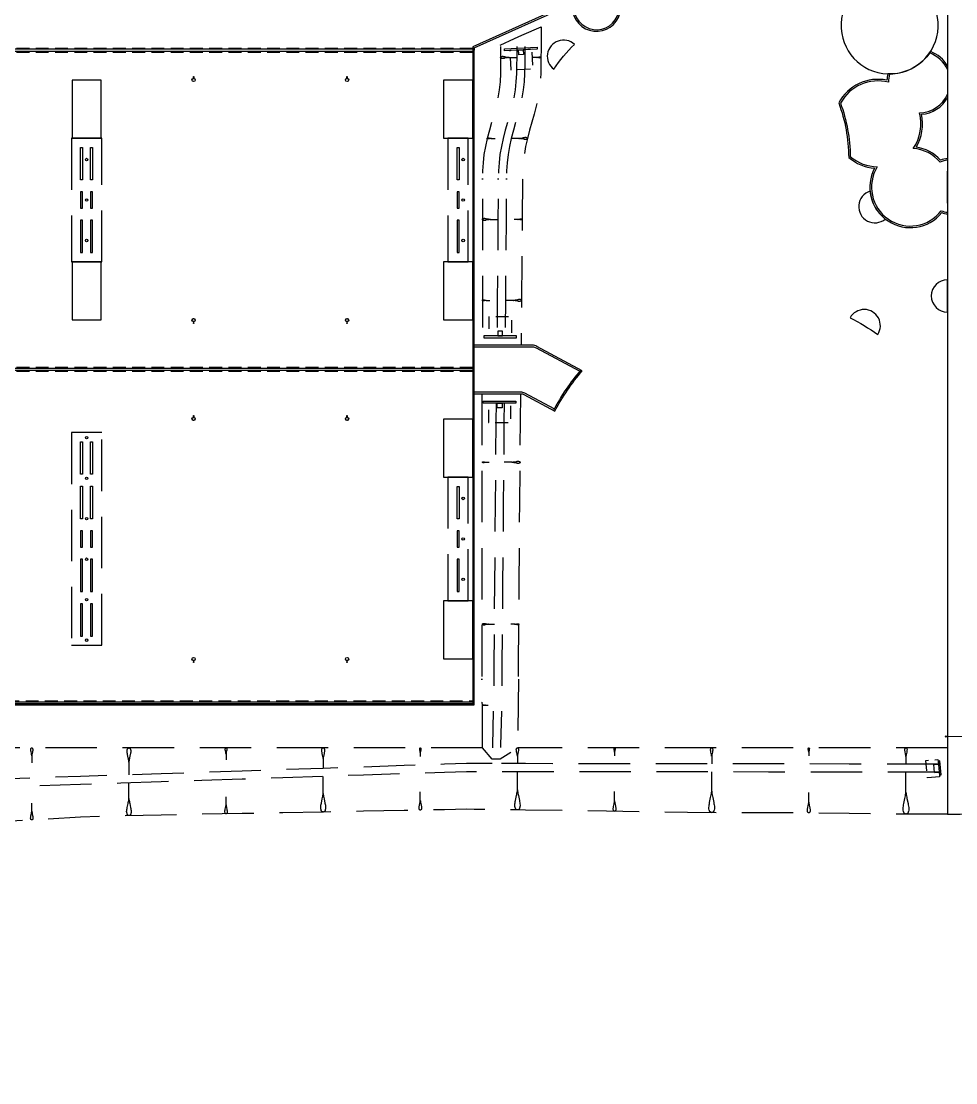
# Model space of a CAD drawing. Header units: metres. Extents: x 246420 to 246883, y 7418965 to 7419490.
# Drawn here: x 246708.2 to 246823.7, y 7419195.5 to 7419326.6 of the extents above; entities that cross this region are included whole.
import ezdxf

# ---------------------------------------------------------------- set-up
doc = ezdxf.new("R2010")
doc.units = ezdxf.units.M
doc.linetypes.add('HIDDEN', pattern=[9.524999999999999, 6.35, -3.175])
doc.linetypes.add('HIDDEN3', pattern=[2.3813, 1.5875, -0.7938])
for name, color, linetype, lineweight in [('BATTER', 251, 'HIDDEN', 25), ('BATTER_BOTTOM', 251, 'HIDDEN', 25), ('BATTER_TICKS', 251, 'HIDDEN', 25), ('LOCK_GATE', 5, 'FENCE_LINE', 20)]:
    doc.layers.add(name, color=color, linetype=linetype, lineweight=lineweight)
for name, color, linetype in [('GOAL_POST', 190, 'Continuous'), ('MISC_CONCRETE', 7, 'Continuous'), ('MISC_CONCRETE_2', 7, 'Continuous'), ('MISC_CONCRETE_3_ES', 7, 'Continuous'), ('MISC_CONCRETE_HIDDEN', 252, 'HIDDEN3'), ('PLAYER_SHELTER', 194, 'Continuous'), ('SHELTER COLUMNS', 194, 'Continuous')]:
    doc.layers.add(name, color=color, linetype=linetype)
doc.styles.get("Standard").update_dxf_attribs({"font": 'romans.shx', "width": 0.65})
doc.linetypes.add('FENCE_LINE', pattern='A,20,-1,["//",Standard,S=1,R=0,X=0,Y=-0.3],-3', length=24)

# ---------------------------------------------------------------- blocks, each defined once
blk = doc.blocks.new('Batter Tadpole2')
at = {"linetype": 'Continuous'}
for p, q in [((0, -0.0003), (0.0004000000000000001, 0.0039)), ((0.0004000000000000001, 0.0039), (0.0014, 0.0082)), ((0.0014, 0.0082), (0.003200000000000001, 0.0124)), ((0.003200000000000001, 0.0124), (0.0057, 0.0166)), ((0.0057, 0.0166), (0.017, 0.0336)), ((0.017, 0.0336), (0.0203, 0.0378)), ((0.0203, 0.0378), (0.0244, 0.0418)), ((0.0244, 0.0418), (0.0295, 0.0456)), ((0.0295, 0.0456), (0.0355, 0.0493)), ((0.0355, 0.0493), (0.0408, 0.052)), ((0.0408, 0.052), (0.04700000000000001, 0.0545)), ((0.04700000000000001, 0.0545), (0.0542, 0.05680000000000001)), ((0.0542, 0.05680000000000001), (0.0622, 0.059)), ((0.0622, 0.059), (0.0962, 0.0675)), ((0.0962, 0.0675), (0.1047, 0.0692)), ((0.1047, 0.0692), (0.1134, 0.0702)), ((0.1134, 0.0702), (0.1221, 0.0704)), ((0.1221, 0.0704), (0.131, 0.0698)), ((0.131, 0.0698), (0.1616, 0.0662)), ((0.1616, 0.0662), (0.1924, 0.0617)), ((0.1924, 0.0617), (0.2232, 0.05650000000000001)), ((0.2232, 0.05650000000000001), (0.2542, 0.05060000000000001)), ((0.2542, 0.05060000000000001), (0.3787, 0.0251)), ((0.3787, 0.0251), (0.4098000000000001, 0.0188)), ((0.4098000000000001, 0.0188), (0.4413, 0.0129)), ((0.4413, 0.0129), (0.4729, 0.007100000000000001)), ((0.4729, 0.007100000000000001), (0.5049, 0.0017)), ((0.5049, 0.0017), (0.511, 0.0008000000000000001)), ((0.511, 0.0008000000000000001), (0.5174, 0.0002)), ((0.5174, 0.0002), (0.5241, -0.0002)), ((0.0003, -0.0045), (0, -0.0003)), ((0.0014, -0.0087), (0.0003, -0.0045)), ((0.003200000000000001, -0.013), (0.0014, -0.0087)), ((0.0056, -0.0172), (0.003200000000000001, -0.013)), ((0.0169, -0.0342), (0.0056, -0.0172)), ((0.0202, -0.0384), (0.0169, -0.0342)), ((0.0243, -0.0423), (0.0202, -0.0384)), ((0.0294, -0.0462), (0.0243, -0.0423)), ((0.0353, -0.0498), (0.0294, -0.0462)), ((0.0407, -0.0525), (0.0353, -0.0498)), ((0.0469, -0.055), (0.0407, -0.0525)), ((0.054, -0.0574), (0.0469, -0.055)), ((0.062, -0.0596), (0.054, -0.0574)), ((0.096, -0.0681), (0.062, -0.0596)), ((0.1045, -0.0698), (0.096, -0.0681)), ((0.1132, -0.0708), (0.1045, -0.0698)), ((0.1219, -0.071), (0.1132, -0.0708)), ((0.1308, -0.0704), (0.1219, -0.071)), ((0.1614, -0.0668), (0.1308, -0.0704)), ((0.1922, -0.0624), (0.1614, -0.0668)), ((0.223, -0.0571), (0.1922, -0.0624)), ((0.2540000000000001, -0.05120000000000001), (0.223, -0.0571)), ((0.3786, -0.0257), (0.2540000000000001, -0.05120000000000001)), ((0.4098000000000001, -0.0195), (0.3786, -0.0257)), ((0.4412, -0.0135), (0.4098000000000001, -0.0195)), ((0.4729, -0.0078), (0.4412, -0.0135)), ((0.5049, -0.0024), (0.4729, -0.0078)), ((0.511, -0.0015), (0.5049, -0.0024)), ((0.5174, -0.0009), (0.511, -0.0015)), ((0.5241, -0.0005000000000000001), (0.5174, -0.0009)), ((0.5241, -0.0002), (0.531, -0.0003)), ((0.531, -0.0003), (0.5241, -0.0005000000000000001)), ((0.531, -0.0003), (1.0113, -0.0004000000000000001))]:
    blk.add_line(p, q, dxfattribs=at)

msp = doc.modelspace()

# ---------------------------------------------------------------- linework, layer by layer
at = {"layer": 'BATTER', "flags": 128}
for points in [[(246767.3418962276, 7419323.676628361), (246769.140802016, 7419324.47940104), (246770.0580165822, 7419324.888713634), (246772.4375355441, 7419325.950588482)], [(246772.4375355441, 7419325.950588482), (246772.4143861492, 7419323.155947543), (246772.4061026539, 7419322.155947543), (246772.3978191587, 7419321.155947543), (246772.3785602525, 7419320.155947543), (246772.3137426964, 7419319.155947543), (246772.2004691758, 7419318.155947543), (246772.0379770941, 7419317.155947543), (246771.8250927935, 7419316.155947543), (246771.5610726411, 7419315.155947543), (246771.2792816401, 7419314.155947543), (246770.9974906391, 7419313.155947543), (246770.7284817245, 7419312.155947543), (246770.5092010013, 7419311.155947543), (246770.3404901246, 7419310.155947543), (246770.2211210727, 7419309.155947543), (246770.1502819541, 7419308.155947543), (246770.1265958019, 7419307.156047543), (246770.1265949736, 7419307.155947543), (246770.0851774973, 7419302.155947543), (246770.0437600209, 7419297.155947543), (246770.0023425446, 7419292.155947543), (246769.9609250683, 7419287.155947543), (246769.9564712701, 7419286.618276183)], [(246767.4173, 7419323.507747543), (246767.4173, 7419323.155947543), (246767.4173, 7419322.155947543), (246767.4173, 7419321.155947543), (246767.4058641318, 7419320.155947543), (246767.346931482, 7419319.155947543), (246767.2374343579, 7419318.155947543), (246767.0765278821, 7419317.155947543), (246766.8629359082, 7419316.155947543), (246766.5958303919, 7419315.155947543), (246766.3101161061, 7419314.155947543), (246766.0244018204, 7419313.155947543), (246765.7520729116, 7419312.155947543), (246765.5317898523, 7419311.155947543), (246765.3643842984, 7419310.155947543), (246765.2485229899, 7419309.155947543), (246765.1833093896, 7419308.155947543), (246765.1672589633, 7419307.156047543), (246765.1672589633, 7419307.155947543), (246765.1672589633, 7419302.155947543), (246765.1672589633, 7419297.155947543), (246765.1672589634, 7419292.155947543), (246765.1672589634, 7419287.155947543), (246765.1672589634, 7419286.618276183)], [(246765.1169554909, 7419280.618343693), (246765.1169595346, 7419277.161643693), (246765.1169653836, 7419272.161643693), (246765.1169712326, 7419267.161643693), (246765.1169770816, 7419262.161643693), (246765.1169829306, 7419257.161643693), (246765.1169887797, 7419252.161643693), (246765.1169946287, 7419247.161643693), (246765.1169967209, 7419245.373143693), (246765.116996721, 7419245.373043694), (246765.117, 7419242.570001345), (246765.1169782298, 7419242.576598656), (246765.1196727701, 7419242.168249895), (246765.152665177, 7419237.168358746), (246765.1544243321, 7419236.90176455)], [(246769.8584389232, 7419280.618349239), (246769.8298095166, 7419277.161649206), (246769.7883980452, 7419272.161649157), (246769.7469865738, 7419267.161649109), (246769.7055751024, 7419262.16164906), (246769.6641636311, 7419257.161649012), (246769.6227521597, 7419252.161648964), (246769.5813406883, 7419247.161648915), (246769.566527805, 7419245.373148899)], [(246769.6147702264, 7419245.367447543), (246769.5445415315, 7419236.8893), (246767.3617476693, 7419235.497317734), (246766.3617476693, 7419235.497312183), (246765.1672892183, 7419236.889353095), (246763.1832211429, 7419236.8893)], [(246822.6269951337, 7419236.8893), (246820.4934800225, 7419236.8893), (246815.4934800225, 7419236.8893), (246810.4934800225, 7419236.8893), (246805.4934800225, 7419236.8893), (246800.4934800225, 7419236.8893), (246795.4934800225, 7419236.8893), (246790.4934800225, 7419236.8893), (246785.4934800225, 7419236.8893), (246780.4934800225, 7419236.8893), (246775.4934800225, 7419236.8893), (246770.4934800225, 7419236.8893), (246769.5445415315, 7419236.8893)], [(246822.627, 7419228.689371259), (246820.4934800225, 7419228.69539374), (246815.4934800225, 7419228.723670347), (246810.4934800225, 7419228.790038132), (246805.4934800225, 7419228.855773176), (246800.4934800225, 7419228.858364211), (246795.4934800225, 7419228.860955248), (246790.4934800225, 7419228.922177712), (246785.4934800225, 7419228.992545947), (246780.4934800225, 7419229.06291418), (246775.4934800225, 7419229.133282415), (246770.4934800225, 7419229.203650648), (246769.3433800225, 7419229.219836748), (246769.3432800225, 7419229.219838156), (246765.4934800225, 7419229.274018882), (246764.1673800225, 7419229.292681945), (246764.1672800225, 7419229.292683352), (246763.1831800225, 7419229.306533228), (246760.4934800225, 7419229.253203749), (246755.4934800225, 7419229.154067269), (246750.4934800225, 7419229.054930788), (246745.4934800225, 7419228.955794306), (246740.4934800225, 7419228.857745224), (246735.4934800225, 7419228.769065708), (246730.4934800225, 7419228.680386192), (246725.4934800225, 7419228.591706676), (246720.4934800225, 7419228.50302716), (246715.4934800225, 7419228.327254768), (246710.4934800225, 7419228.04325792), (246705.4934800225, 7419227.759261074), (246700.4934800225, 7419227.475264228), (246695.4934800225, 7419227.192121865), (246690.4934800225, 7419227.028826799), (246685.4934800225, 7419226.865531732), (246680.4934800225, 7419226.702236666), (246675.4934800225, 7419226.53822795), (246670.4934800225, 7419226.371435896), (246665.4934800225, 7419226.204643841), (246660.4934800225, 7419226.037851786), (246655.4934800225, 7419225.871059731), (246650.4934800225, 7419225.765562502), (246645.4934800225, 7419225.663594856), (246640.4934800225, 7419225.561627212), (246635.4934800225, 7419225.510776601), (246630.4934800225, 7419225.471842241), (246625.4934800225, 7419225.432907879), (246620.4934800225, 7419225.393973518), (246620.0902800225, 7419225.390833852), (246620.0901800225, 7419225.430696961), (246617.3176117565, 7419225.420819482), (246616.0541269233, 7419225.416316025), (246615.7860644495, 7419225.405897371), (246615.1876615799, 7419225.393378874), (246614.5829770417, 7419225.395648566), (246614.2168187667, 7419225.404021308), (246614.0902714223, 7419225.408084796), (246613.9653961373, 7419225.412663492), (246613.8397286833, 7419225.417828212), (246613.5857858335, 7419225.429911225), (246613.3279710809, 7419225.444323745), (246613.0657969649, 7419225.461053859), (246612.7987582539, 7419225.48008773), (246612.6632513771, 7419225.490463699), (246612.5265208037, 7419225.500834564), (246612.250995084, 7419225.516529808), (246611.9729728769, 7419225.525078347), (246611.6944507919, 7419225.521957178), (246611.4140974985, 7419225.511358767), (246611.2732941192, 7419225.503237336), (246611.1321126436, 7419225.493208724), (246610.848738334, 7419225.467355721), (246610.5642265694, 7419225.43365635), (246610.2788389742, 7419225.391975728), (246609.9928464905, 7419225.342188086), (246609.8497105492, 7419225.314217469), (246609.7065290363, 7419225.284177359), (246609.4201751292, 7419225.217837741), (246609.1340814685, 7419225.143074258), (246608.8485524933, 7419225.059803296), (246608.5638998931, 7419224.967953131), (246608.4220014936, 7419224.918791804), (246608.2804420955, 7419224.867464417), (246607.9985037137, 7419224.758290676), (246607.7184149698, 7419224.640398741), (246607.4405110784, 7419224.513769179), (246607.1651316105, 7419224.378396693), (246607.028495678, 7419224.307434152), (246606.892619824, 7419224.234290477), (246606.6233219674, 7419224.081474557), (246606.3575865686, 7419223.919988066), (246606.0957636875, 7419223.749885526), (246605.8382041601, 7419223.571237052), (246605.7111328108, 7419223.478734311), (246605.5852588178, 7419223.384128537), (246605.3372776939, 7419223.188661793), (246605.0946092147, 7419222.984954641), (246604.8575993801, 7419222.773140972), (246604.6265909344, 7419222.55337075), (246604.5134432451, 7419222.440553184), (246604.4019225333, 7419222.325809981), (246604.1839279041, 7419222.090640624), (246604.0611560762, 7419221.951385346), (246602.5364226469, 7419219.702971535), (246602.2769473846, 7419219.275516985), (246602.0174721226, 7419218.848062436), (246601.216032131, 7419217.579250752), (246600.9149269988, 7419217.176310036), (246599.7188171929, 7419215.559653391), (246599.4617301741, 7419215.130792519), (246597.552659045, 7419211.612976257), (246597.3227219775, 7419211.168128082), (246595.9587712532, 7419208.566519395), (246595.9587237697, 7419208.566431306), (246594.9373170985, 7419206.770307748), (246593.7626361456, 7419204.926109158)]]:
    msp.add_lwpolyline(points, dxfattribs=at)
msp.add_lwpolyline([(246765.1672892185, 7419236.8893), (246763.1831800225, 7419236.8893), (246760.4934800225, 7419236.8893), (246755.4934800225, 7419236.8893), (246750.4934800225, 7419236.8893), (246745.4934800225, 7419236.8893), (246740.4934800225, 7419236.8893), (246735.4934800225, 7419236.8893), (246730.4934800225, 7419236.8893), (246725.4934800225, 7419236.8893), (246720.4934800225, 7419236.8893), (246715.4934800225, 7419236.8893), (246710.4934800225, 7419236.8893), (246705.4934800225, 7419236.8893), (246700.4934800225, 7419236.8893), (246695.4934800225, 7419236.8893), (246690.4934800225, 7419236.8893), (246685.4934800225, 7419236.8893), (246680.4934800225, 7419236.8893), (246675.4934800225, 7419236.8893), (246670.4934800225, 7419236.8893), (246665.4934800225, 7419236.8893), (246660.4934800225, 7419236.8893), (246655.4934800225, 7419236.8893), (246650.4934800225, 7419236.8893), (246645.4934800225, 7419236.8893), (246640.4934800225, 7419236.8893), (246635.4934800225, 7419236.8893), (246630.4934800225, 7419236.8893), (246625.4934800225, 7419236.8893), (246620.4934800225, 7419236.8893), (246620.0902800225, 7419236.8893), (246620.0901800225, 7419236.8893), (246617.3176117565, 7419236.8893), (246616.0541269233, 7419236.8893, 0.006371073709136838), (246615.4935407041, 7419236.882156638, 0.01420550087790117), (246614.2455234423, 7419236.814832, 0.01420550087710231), (246613.0033433349, 7419236.67674408, 0.008467679178278072), (246612.2672954249, 7419236.560938315, 0.002896167657004275), (246612.0164970513, 7419236.51561603, 0.002840916733201842), (246611.7710094405, 7419236.468338548, 0.002840916734634707), (246611.5260749121, 7419236.418274546, 0.005681879322584367), (246611.0379915421, 7419236.309813203, 0.005681879325136852), (246610.5524990395, 7419236.190288021, 0.005681879324684311), (246610.0698481646, 7419236.059760736, 0.005681879327558771), (246609.5902882097, 7419235.918298766, 0.00284091673320162), (246609.3517447981, 7419235.843489888, 0.00284091673298357), (246609.1140668708, 7419235.765975178, 0.005681879326078574), (246608.6414301193, 7419235.602868647, 0.00568187932152185), (246608.1726220753, 7419235.429063421, 0.005681879326304401), (246607.7078848813, 7419235.244649268, 0.005681879323415507), (246607.2474585772, 7419235.049721441, 0.002840916735283083), (246607.0189364159, 7419234.948346152, 0.002840916732258811), (246606.7915809763, 7419234.844380622, 0.005681879326520901), (246606.3404875423, 7419234.628732869, 0.005681879323614021), (246605.894411268, 7419234.402889568, 0.005681879323086871), (246605.4535825549, 7419234.166967368, 0.005681879329592543), (246605.0182290939, 7419233.921088122, 0.002840916731943283), (246604.8026759663, 7419233.794454096, 0.002840916732698241), (246604.588575748, 7419233.665378831, 0.005681879325006286), (246604.164844436, 7419233.39997157, 0.005681879325869623), (246603.747254018, 7419233.125003423, 0.005681879325768146), (246603.3360201822, 7419232.840616412, 0.005681879323196342), (246602.9313553336, 7419232.546957428, 0.002840916735824876), (246602.7315517313, 7419232.396698158, 0.002840916732122918), (246602.5334684844, 7419232.244178144, 0.005681879326464944), (246602.1425651458, 7419231.93243495, 0.005681879321766995), (246601.7588472219, 7419231.611888863, 0.005681879325693536), (246601.3825129057, 7419231.282705447, 0.005681879325367564), (246601.0137565763, 7419230.945054727, 0.002840916733905507), (246600.8322798325, 7419230.773108459, 0.00284091672903825), (246600.6527686988, 7419230.599111103, 0.00568187932640499), (246600.2997357259, 7419230.245053255, 0.005681879322878142), (246599.9548400015, 7419229.883064059, 0.005681879329609642), (246599.6182596666, 7419229.513330482, 0.00568187932301981), (246599.2901685671, 7419229.136043496, 0.00284091673133643), (246599.1293596109, 7419228.944628223, 0.002840916739226627), (246598.9707361643, 7419228.751397972, 0.005681879319892434), (246598.6601274471, 7419228.359592582, 0.005681879330303997), (246598.3585028471, 7419227.960829695, 0.005681879322935653), (246598.0660181553, 7419227.555315276, 0.005681879325560527), (246597.7828244421, 7419227.143258775, 0.002840916732809486), (246597.6447576018, 7419226.934843624, 0.002840916732958701), (246597.5090679789, 7419226.724873022, 0.005681879325405535), (246597.2448901628, 7419226.300374117, 0.003282570251629617), (246597.0966857578, 7419226.052427898), (246595.7210155246, 7419223.71623792), (246595.4673080724, 7419223.285386984), (246595.2136006201, 7419222.854536049), (246594.4524782634, 7419221.561983243), (246594.1987708112, 7419221.131132307), (246593.1839410022, 7419219.407728565), (246592.93023355, 7419218.976877629), (246590.9005739321, 7419215.530070145), (246590.6468664798, 7419215.099219209), (246589.1581618916, 7419212.571072089)], format="xyb", dxfattribs=at)
at = {"layer": 'BATTER_BOTTOM', "flags": 128}
for points in [[(246769.4173002828, 7419323.507747543), (246769.4143861492, 7419323.155947543), (246769.4061026539, 7419322.155947543), (246769.3978191587, 7419321.155947543), (246769.3785602525, 7419320.155947543), (246769.3137426964, 7419319.155947543), (246769.2004691758, 7419318.155947543), (246769.0379770941, 7419317.155947543), (246768.8250927935, 7419316.155947543), (246768.5610726411, 7419315.155947543), (246768.2792816401, 7419314.155947543), (246767.9974906391, 7419313.155947543), (246767.7284817245, 7419312.155947543), (246767.5092010013, 7419311.155947543), (246767.3404901246, 7419310.155947543), (246767.2211210727, 7419309.155947543), (246767.1502819541, 7419308.155947543), (246767.1265958019, 7419307.156047543), (246767.1265949736, 7419307.155947543), (246767.0851774973, 7419302.155947543), (246767.0437600209, 7419297.155947543), (246767.0023425446, 7419292.155947543), (246766.9660233812, 7419287.771426009)], [(246770.4173002828, 7419323.507747543), (246770.4143861492, 7419323.155947543), (246770.4061026539, 7419322.155947543), (246770.3978191587, 7419321.155947543), (246770.3785602525, 7419320.155947543), (246770.3137426964, 7419319.155947543), (246770.2004691758, 7419318.155947543), (246770.0379770941, 7419317.155947543), (246769.8250927935, 7419316.155947543), (246769.5610726411, 7419315.155947543), (246769.2792816401, 7419314.155947543), (246768.9974906391, 7419313.155947543), (246768.7284817245, 7419312.155947543), (246768.5092010013, 7419311.155947543), (246768.3404901246, 7419310.155947543), (246768.2211210727, 7419309.155947543), (246768.1502819541, 7419308.155947543), (246768.1265958019, 7419307.156047543), (246768.1265949736, 7419307.155947543), (246768.0851774973, 7419302.155947543), (246768.0437600209, 7419297.155947543), (246768.0023425446, 7419292.155947543), (246767.9660233812, 7419287.771426009)], [(246766.8489136813, 7419279.468272851), (246766.8298095166, 7419277.161645696), (246766.7883980452, 7419272.161645648), (246766.7469865738, 7419267.1616456), (246766.7055751024, 7419262.161645551), (246766.6641636311, 7419257.161645503), (246766.6227521597, 7419252.161645454), (246766.5813406883, 7419247.161645406), (246766.566527805, 7419245.373145389), (246766.5665269768, 7419245.37304539), (246766.5433115095, 7419242.570003014), (246766.5429385141, 7419242.586008034), (246766.5337716606, 7419242.177581003), (246766.4215311596, 7419237.176731517), (246766.4155464961, 7419236.910086223)], [(246767.8489136716, 7419279.468272851), (246767.8298095166, 7419277.161646866), (246767.7883980452, 7419272.161646818), (246767.7469865738, 7419267.161646769), (246767.7055751024, 7419262.161646721), (246767.6641636311, 7419257.161646673), (246767.6227521597, 7419252.161646624), (246767.5813406883, 7419247.161646576), (246767.566527805, 7419245.373146559), (246767.5665269768, 7419245.373046559), (246767.5433115095, 7419242.570004184), (246767.5429167439, 7419242.592606515), (246767.5337498904, 7419242.184179484), (246767.4215093894, 7419237.183329998), (246767.4155247259, 7419236.916684704)], [(246766.366500753, 7419234.944718709), (246765.4934800225, 7419234.945685939), (246764.1673800225, 7419234.947155139), (246764.1672800225, 7419234.94715525), (246763.1831800225, 7419234.948245546), (246760.4934800225, 7419234.858272187), (246755.4934800225, 7419234.691016809), (246750.4934800225, 7419234.52376143), (246745.4934800225, 7419234.356506051), (246740.4934800225, 7419234.189250672), (246735.4934800225, 7419234.021995294), (246730.4934800225, 7419233.854739915), (246725.4934800225, 7419233.687484536), (246720.4934800225, 7419233.520229157), (246715.4934800225, 7419233.352973779), (246710.4934800225, 7419233.185718399), (246705.4934800225, 7419233.01846302), (246700.4934800225, 7419232.851207642), (246695.4934800225, 7419232.683952263), (246690.4934800225, 7419232.516696884), (246685.4934800225, 7419232.349441505), (246680.4934800225, 7419232.182186127), (246675.4934800225, 7419232.014930747), (246670.4934800225, 7419231.847675369), (246665.4934800225, 7419231.68041999), (246660.4934800225, 7419231.513164612), (246655.4934800225, 7419231.345909232), (246650.4934800225, 7419231.178653854), (246645.4934800225, 7419231.011398475), (246640.4934800225, 7419230.844143096), (246635.4934800225, 7419230.676887717), (246630.4934800225, 7419230.509632339), (246625.4934800225, 7419230.34237696), (246620.4934800225, 7419230.17512158), (246620.0902800225, 7419230.161634107), (246620.0901800225, 7419230.178440106), (246617.3176117565, 7419230.091032154), (246616.0541269233, 7419230.051197322), (246615.667968551, 7419230.039022618), (246614.8066894656, 7419230.011868427), (246613.940415859, 7419229.98455677), (246613.4193017647, 7419229.968127216), (246613.2399678048, 7419229.96247322), (246613.0634314553, 7419229.956907426), (246612.8862281206, 7419229.951320604), (246612.5296204305, 7419229.940077567), (246612.1697364829, 7419229.928731236), (246611.8061536493, 7419229.917268287), (246611.4384328359, 7419229.905674878), (246611.2528784185, 7419229.899824765), (246611.066307886, 7419229.893360066), (246610.6917611639, 7419229.873553937), (246610.3156455209, 7419229.844191569), (246609.9382346594, 7419229.805129482), (246609.5598110816, 7419229.756232556), (246609.3703101431, 7419229.728056212), (246609.180665807, 7419229.697374531), (246608.8010980597, 7419229.628438518), (246608.4214149264, 7419229.54931749), (246608.041930985, 7419229.459914755), (246607.6629679047, 7419229.360144421), (246607.4737840445, 7419229.306347627), (246607.2848540213, 7419229.249931843), (246606.9079238817, 7419229.12921404), (246606.5325177642, 7419228.997940113), (246606.1589811778, 7419228.856071615), (246605.7876643314, 7419228.703582921), (246605.602948902, 7419228.623351579), (246605.4189215874, 7419228.540461552), (246605.0531108892, 7419228.366708494), (246604.6905931749, 7419228.182338463), (246604.3317317665, 7419227.987380169), (246603.9768917496, 7419227.78187653), (246603.8010941774, 7419227.675187549), (246603.6264393349, 7419227.565884857), (246603.280741205, 7419227.339477025), (246602.9401638576, 7419227.102739579), (246602.6050729291, 7419226.85577384), (246602.275832521, 7419226.598695955), (246602.113519455, 7419226.466405314), (246601.9528045124, 7419226.33163692), (246601.6363478749, 7419226.054742567), (246601.3268179808, 7419225.76817352), (246601.0245659175, 7419225.472105104), (246600.7299377964, 7419225.166727239), (246600.5855893461, 7419225.010610564), (246600.4432740728, 7419224.852244276), (246600.164908867, 7419224.528874812), (246600.0079993247, 7419224.338094966), (246598.4827158205, 7419222.090005068), (246598.2221217178, 7419221.66320935), (246597.9615276154, 7419221.236413633), (246597.1797453077, 7419219.956026481), (246596.9191512046, 7419219.529230763), (246595.8767747945, 7419217.822047894), (246595.6161806918, 7419217.395252176), (246593.5314278712, 7419213.980886436), (246593.2708337681, 7419213.554090719), (246591.741719693, 7419211.049738809), (246591.741667574, 7419211.049653449), (246590.6648927421, 7419209.286133545), (246589.5259922762, 7419207.420865541), (246589.5259401572, 7419207.420780182), (246589.0607796841, 7419206.658949826), (246582.9014881175, 7419196.571387457)], [(246821.5063414239, 7419234.883628656), (246820.4934800225, 7419234.884750817), (246815.4934800225, 7419234.890290373), (246810.4934800225, 7419234.89582993), (246805.4934800225, 7419234.901369486), (246800.4934800225, 7419234.906909043), (246795.4934800225, 7419234.9124486), (246790.4934800225, 7419234.917988156), (246785.4934800225, 7419234.923527713), (246780.4934800225, 7419234.929067269), (246775.4934800225, 7419234.934606826), (246770.4934800225, 7419234.940146382), (246769.3433800225, 7419234.941420591), (246769.3432800225, 7419234.941420701), (246767.3664671472, 7419234.943610835)], [(246821.6008770402, 7419233.88352392), (246820.4934800225, 7419233.884750817), (246815.4934800225, 7419233.890290373), (246810.4934800225, 7419233.89582993), (246805.4934800225, 7419233.901369486), (246800.4934800225, 7419233.906909043), (246795.4934800225, 7419233.9124486), (246790.4934800225, 7419233.917988156), (246785.4934800225, 7419233.923527713), (246780.4934800225, 7419233.929067269), (246775.4934800225, 7419233.934606826), (246770.4934800225, 7419233.940146382), (246769.3433800225, 7419233.941420591), (246769.3432800225, 7419233.941420701), (246765.4934800225, 7419233.945685939), (246764.1673800225, 7419233.947155139), (246764.1672800225, 7419233.94715525), (246763.1831800225, 7419233.948245546), (246760.4934800225, 7419233.858272187), (246755.4934800225, 7419233.691016809), (246750.4934800225, 7419233.52376143), (246745.4934800225, 7419233.356506051), (246740.4934800225, 7419233.189250672), (246735.4934800225, 7419233.021995294), (246730.4934800225, 7419232.854739915), (246725.4934800225, 7419232.687484536), (246720.4934800225, 7419232.520229157), (246715.4934800225, 7419232.352973779), (246710.4934800225, 7419232.185718399), (246705.4934800225, 7419232.01846302), (246700.4934800225, 7419231.851207642), (246695.4934800225, 7419231.683952263), (246690.4934800225, 7419231.516696884), (246685.4934800225, 7419231.349441505), (246680.4934800225, 7419231.182186127), (246675.4934800225, 7419231.014930747), (246670.4934800225, 7419230.847675369), (246665.4934800225, 7419230.68041999), (246660.4934800225, 7419230.513164612), (246655.4934800225, 7419230.345909232), (246650.4934800225, 7419230.178653854), (246645.4934800225, 7419230.011398475), (246640.4934800225, 7419229.844143096), (246635.4934800225, 7419229.676887717), (246630.4934800225, 7419229.509632339), (246625.4934800225, 7419229.34237696), (246620.4934800225, 7419229.17512158), (246620.0902800225, 7419229.161634107), (246620.0901800225, 7419229.178440106), (246617.3176117565, 7419229.091032154), (246616.0541269233, 7419229.051197322), (246615.6934497427, 7419229.039347316), (246614.8888987147, 7419229.015253336), (246614.0790878403, 7419228.994218403), (246613.5914304692, 7419228.983052747), (246613.4234964353, 7419228.979458855), (246613.2581186137, 7419228.976042038), (246613.0920486666, 7419228.972730853), (246612.7576265842, 7419228.966417875), (246612.4198104776, 7419228.960504508), (246612.0781663202, 7419228.954974618), (246611.7322436865, 7419228.949811297), (246611.5575321515, 7419228.947361588), (246611.3817651612, 7419228.944420286), (246611.0287019277, 7419228.93202809), (246610.6738957413, 7419228.910565959), (246610.3176092977, 7419228.879886334), (246609.9601141883, 7419228.839849764), (246609.7810006207, 7419228.816281387), (246609.6016906227, 7419228.790325412), (246609.2426271225, 7419228.73119157), (246608.8832201835, 7419228.662336146), (246608.5237739109, 7419228.583657147), (246608.1645996243, 7419228.495063143), (246607.9852136334, 7419228.447022441), (246607.8060154384, 7419228.396473714), (246607.4483458129, 7419228.287819878), (246607.0919210781, 7419228.169044503), (246606.7370769388, 7419228.040102687), (246606.3841539491, 7419227.900962129), (246606.2085205017, 7419227.827560754), (246606.033496971, 7419227.751603455), (246605.6854546064, 7419227.592020541), (246605.3403786158, 7419227.422220788), (246604.9986233127, 7419227.242225376), (246604.6605449472, 7419227.052069496), (246604.4929963179, 7419226.953196255), (246604.3265010724, 7419226.851802534), (246603.9968498958, 7419226.641488241), (246603.6719496267, 7419226.421204849), (246603.3521578044, 7419226.191045182), (246603.0378306281, 7419225.951116705), (246602.8828270601, 7419225.827526758), (246602.7293222742, 7419225.701541557), (246602.4269842148, 7419225.442456541), (246602.1311645298, 7419225.174013079), (246601.8422072252, 7419224.896377138), (246601.5604515456, 7419224.609729113), (246601.4223788607, 7419224.463085853), (246601.2862312976, 7419224.314263684), (246601.0198741743, 7419224.010189625), (246600.8697011959, 7419223.830680062), (246599.3444176916, 7419221.582590164), (246599.0838235889, 7419221.155794445), (246598.8232294866, 7419220.728998728), (246598.0414471788, 7419219.448611576), (246597.7808530757, 7419219.021815859), (246596.7384766656, 7419217.314632989), (246596.4778825629, 7419216.887837271), (246594.3931297423, 7419213.473471532), (246594.1325356392, 7419213.046675814), (246592.6034215641, 7419210.542323904), (246592.6033694451, 7419210.542238545), (246591.5265946132, 7419208.77871864), (246590.3876941474, 7419206.913450637), (246590.3876420283, 7419206.913365277), (246589.9224815553, 7419206.151534921), (246583.436586565, 7419195.529068112)]]:
    msp.add_lwpolyline(points, dxfattribs=at)
at = {"layer": 'GOAL_POST'}
for points in [[(246729.488, 7419319.582), (246729.488, 7419319.732), (246729.497, 7419319.732), (246729.497, 7419319.582)], [(246748.438, 7419319.582), (246748.438, 7419319.732), (246748.447, 7419319.732), (246748.447, 7419319.582)], [(246729.488, 7419289.512), (246729.488, 7419289.362), (246729.497, 7419289.362), (246729.497, 7419289.512)], [(246748.438, 7419289.512), (246748.438, 7419289.362), (246748.447, 7419289.362), (246748.447, 7419289.512)], [(246729.488, 7419277.724), (246729.488, 7419277.874), (246729.497, 7419277.874), (246729.497, 7419277.724)], [(246748.438, 7419277.724), (246748.438, 7419277.874), (246748.447, 7419277.874), (246748.447, 7419277.724)], [(246729.488, 7419247.654), (246729.488, 7419247.504), (246729.497, 7419247.504), (246729.497, 7419247.654)], [(246748.438, 7419247.654), (246748.438, 7419247.504), (246748.447, 7419247.504), (246748.447, 7419247.654)]]:
    msp.add_lwpolyline(points, close=True, dxfattribs=at)
for centre, radius in [((246729.492, 7419319.377), 0.205), ((246729.492, 7419319.377), 0.19), ((246729.492, 7419319.765000001), 0.0325), ((246748.442, 7419319.377), 0.205), ((246748.442, 7419319.377), 0.19), ((246748.442, 7419319.765000001), 0.0325), ((246729.492, 7419289.717), 0.205), ((246729.492, 7419289.717), 0.19), ((246748.442, 7419289.717), 0.205), ((246748.442, 7419289.717), 0.19), ((246729.492, 7419289.33), 0.0325), ((246748.442, 7419289.33), 0.0325), ((246729.492, 7419277.519), 0.205), ((246729.492, 7419277.519), 0.19), ((246729.492, 7419277.907000001), 0.0325), ((246748.442, 7419277.519), 0.205), ((246748.442, 7419277.519), 0.19), ((246748.442, 7419277.907000001), 0.0325), ((246729.492, 7419247.859), 0.205), ((246729.492, 7419247.859), 0.19), ((246748.442, 7419247.859), 0.205), ((246748.442, 7419247.859), 0.19), ((246729.492, 7419247.472), 0.0325), ((246748.442, 7419247.472), 0.0325)]:
    msp.add_circle(centre, radius, dxfattribs=at)
at = {"layer": 'LOCK_GATE', "flags": 128}
msp.add_lwpolyline([(246822.427, 7419238.28921515), (246826.827, 7419238.28921515)], dxfattribs=at)
at = {"layer": 'LOCK_GATE'}
msp.add_circle((246822.427, 7419238.28921515), 0.075, dxfattribs=at)
at = {"layer": 'MISC_CONCRETE', "flags": 128}
for points in [[(246763.967, 7419323.159), (246622.898, 7419323.159)], [(246763.967, 7419322.897), (246622.898, 7419322.897)], [(246763.967, 7419283.746), (246622.898, 7419283.746)], [(246763.967, 7419283.484), (246622.898, 7419283.484)], [(246622.898, 7419242.57), (246763.967, 7419242.57)], [(246821.5992755943, 7419233.90046582), (246821.0367829727, 7419233.847295803), (246820.94361781, 7419234.832902344), (246821.5061104309, 7419234.886072361)]]:
    msp.add_lwpolyline(points, dxfattribs=at)
for points in [[(246771.931157134, 7419323.443152307), (246771.9447420442, 7419323.193521679), (246767.9007258799, 7419322.973446117), (246767.8871409697, 7419323.223076744)], [(246770.2222907153, 7419323.099785792), (246770.2535360121, 7419322.525635349), (246769.6544225061, 7419322.493031561), (246769.6231772093, 7419323.067182005)], [(246769.3876371917, 7419287.52142601), (246769.3876371906, 7419287.771426009), (246765.3376371918, 7419287.771426009), (246765.3376371929, 7419287.52142601)], [(246767.6626371915, 7419287.77142601), (246767.6626371923, 7419288.346426009), (246767.0626371923, 7419288.346426009), (246767.0626371915, 7419287.771426009)], [(246769.3170886363, 7419279.71827285), (246769.3170886352, 7419279.468272851), (246765.2670886363, 7419279.468272851), (246765.2670886375, 7419279.71827285)], [(246767.5920886361, 7419279.46827285), (246767.5920886369, 7419278.893272851), (246766.9920886369, 7419278.893272851), (246766.9920886361, 7419279.468272851)], [(246821.6696977629, 7419235.280718322), (246821.4705853306, 7419235.261897076), (246821.6348006953, 7419233.524641104), (246821.8339131258, 7419233.543462349)]]:
    msp.add_lwpolyline(points, close=True, dxfattribs=at)
at = {"layer": 'MISC_CONCRETE_2', "flags": 128}
for points in [[(246785.951, 7419442.805, 0.0779967919591138), (246817.103, 7419451.147), (246819.802, 7419452.37, -0.5450317128327082), (246822.627, 7419450.548), (246822.627, 7419228.68942986), (246826.6270000111, 7419228.762949514), (246826.627, 7419454.175, -0.2942989127330926), (246827.801, 7419455.996), (246839.407, 7419461.262), (246844.289, 7419463.477), (246845.516, 7419464.015000001), (246846.746, 7419464.548), (246849.206, 7419465.613), (246858.997, 7419469.129)], [(246777.3271096769, 7419283.552397455, 0.0559839008113394), (246773.9311802821, 7419278.566152276)]]:
    msp.add_lwpolyline(points, format="xyb", dxfattribs=at)
at = {"layer": 'MISC_CONCRETE_2', "ltscale": 0.1}
for points in [[(246776.531, 7419323.773, 1.053328771494724), (246773.992, 7419320.7, -0.05021723002609332)], [(246813.064, 7419305.635, 1.22549290633047), (246814.947, 7419302.203, -0.2037484386180775)], [(246822.627, 7419294.702000001, 0.9999999999999999), (246822.627, 7419290.702000001)], [(246814.008, 7419287.939, 1.039075328758188), (246810.593, 7419290.002, -0.03658019584237587)]]:
    msp.add_lwpolyline(points, format="xyb", close=True, dxfattribs=at)
at = {"layer": 'MISC_CONCRETE_2', "flags": 128}
msp.add_lwpolyline([(246764.167, 7419323.355), (246764.167, 7419323.055)], dxfattribs=at)
at = {"layer": 'MISC_CONCRETE_2', "ltscale": 0.1}
for radius, start, end in [(3, 172.6885989240323, 55.4095154915845), (2.8, 165.0687091561319, 63.03024300498351)]:
    msp.add_arc((246779.263, 7419328.382), radius, start, end, dxfattribs=at)
at = {"layer": 'MISC_CONCRETE_3_ES', "flags": 128}
for points in [[(246763.967, 7419242.308), (246622.636, 7419242.308), (246622.636, 7419367.205), (246715.767, 7419367.205)], [(246622.517, 7419361.045), (246622.517, 7419285.830781699), (246622.517, 7419242.189), (246764.167, 7419242.189), (246764.167, 7419323.355), (246776.2873925835, 7419328.763785939)], [(246776.5575405784, 7419329.103449456), (246763.967, 7419323.484747244), (246763.967, 7419242.189)], [(246777.3738735085, 7419283.30013526), (246777.374436653, 7419283.299832304)]]:
    msp.add_lwpolyline(points, dxfattribs=at)
for points in [[(246822.627, 7419321.095, 0.1774373193096445), (246820.533, 7419322.881, -0.2652549937343651), (246815.267, 7419320.117000001, 0.04902449091995695), (246815.149, 7419319.343, 0.332677695116796), (246809.19, 7419316.531, -0.08640080041498716), (246810.425, 7419309.817, 0.1617076443738661), (246813.62, 7419308.471, 0.9076115031005139), (246821.9253234453, 7419302.986401681)], [(246822.627, 7419320.647, 0.2073262521517421), (246820.419, 7419322.71, -0.2510553750820652)], [(246815.472, 7419320.113, 0.06790467428645279), (246815.343, 7419319.094000001, 0.3406566216389724), (246809.408, 7419316.515000001, -0.08412778811565125), (246810.624, 7419309.91, 0.1729587814661833), (246813.956, 7419308.655, 0.9531402748278832), (246821.8615440773, 7419303.229264823)], [(246821.7268390285, 7419309.204105143, 0.2033267866353436), (246818.393, 7419310.919, 0.2216565399462493), (246819.167, 7419315.33, 0.2967435990450106), (246822.627, 7419317.613)], [(246821.7763918235, 7419309.453048624, 0.1777681732531787), (246818.74, 7419311.082, 0.1940411779156221), (246819.42, 7419315.140000001, 0.2521846822797383), (246822.627, 7419317.165)], [(246822.627, 7419304.145), (246822.627, 7419308.119, 0.2610895748630029)], [(246764.167, 7419280.618276183), (246769.9151366991, 7419280.618276182, -0.1240038432529751), (246770.2940967515, 7419280.522797315), (246774.1073155687, 7419278.471396621, -0.05640868419111936), (246777.5074701371, 7419283.455368781), (246771.8943612684, 7419286.475057881, 0.1175432759728847), (246771.3536271989, 7419286.618276183), (246764.167, 7419286.618276183)], [(246764.167, 7419286.418276182), (246771.3536271989, 7419286.418276181, -0.1161393472687645), (246771.7996083088, 7419286.298927598), (246777.1943727269, 7419283.396701452)], [(246774.0252620745, 7419278.742643707), (246770.388849711, 7419280.698927599, 0.1240012997755011), (246769.9151596595, 7419280.818276181), (246764.167, 7419280.818276183)]]:
    msp.add_lwpolyline(points, format="xyb", dxfattribs=at)
at = {"layer": 'MISC_CONCRETE_3_ES'}
for centre, radius, start, end in [((246815.478, 7419326.113), 6.000000005378314, 267.9841371229322, 267.7537279812654), ((246822.6944758543, 7419307.453768328), 2.199999997815435, 91.75758548614894, 114.6649308788532), ((246822.6944758543, 7419307.453768328), 1.999999997815435, 91.75758548614894, 118.9350870407727), ((246822.6944758648, 7419305.047567572), 2.00000006288056, 245.3883360673295, 268.0665920248393), ((246822.6944758648, 7419305.047567572), 2.20000006288056, 249.5362481390967, 268.2424142939434)]:
    msp.add_arc(centre, radius, start, end, dxfattribs=at)
at = {"layer": 'MISC_CONCRETE_HIDDEN', "flags": 128}
for points in [[(246763.967, 7419323.278), (246623.017, 7419323.278)], [(246763.967, 7419322.778), (246623.017, 7419322.778)], [(246763.967, 7419283.865), (246623.017, 7419283.865)], [(246763.967, 7419283.365), (246623.017, 7419283.365)], [(246623.017, 7419242.689), (246763.967, 7419242.689)], [(246822.627, 7419228.68942986), (246826.627, 7419228.762949514)]]:
    msp.add_lwpolyline(points, dxfattribs=at)
for points in [[(246771.3007023014, 7419323.158454613), (246770.2222973491, 7419323.099779584), (246770.2535363684, 7419322.5256288), (246769.6544225061, 7419322.493031561), (246769.6231834869, 7419323.067182345), (246768.5447785343, 7419323.00850732), (246768.6751674848, 7419320.612051869), (246771.4310912517, 7419320.761999163)], [(246768.7426434781, 7419287.771444374), (246767.6626434781, 7419287.771432569), (246767.6626371922, 7419288.346432569), (246767.0626371923, 7419288.346426009), (246767.0626434783, 7419287.77142601), (246765.9826434781, 7419287.771414202), (246765.9826172416, 7419290.171414203), (246768.7426172413, 7419290.171444374)], [(246768.6720949227, 7419279.468254486), (246767.5920949227, 7419279.468266291), (246767.5920886368, 7419278.893266291), (246766.9920886369, 7419278.893272851), (246766.9920949229, 7419279.46827285), (246765.9120949227, 7419279.468284658), (246765.9120686862, 7419277.068284657), (246768.6720686859, 7419277.068254486)], [(246821.6536219416, 7419233.325528669), (246820.1602786989, 7419233.184369329), (246819.958420842, 7419235.319850164), (246821.4517640849, 7419235.461009505), (246821.4705853306, 7419235.261897076), (246821.5061104309, 7419234.886072361), (246820.94361781, 7419234.832902344), (246821.0367829727, 7419233.847295803), (246821.5992755949, 7419233.900465821), (246821.6348006953, 7419233.524641104)]]:
    msp.add_lwpolyline(points, close=True, dxfattribs=at)
at = {"layer": 'PLAYER_SHELTER'}
for points in [[(246714.4732589652, 7419319.335925696), (246714.4732589652, 7419312.175925697), (246718.0612589657, 7419312.175925697), (246718.0612589657, 7419319.335925696)], [(246760.378562273, 7419319.335925697), (246760.378562273, 7419312.175925698), (246763.9665622734, 7419312.175925698), (246763.9665622734, 7419319.335925697)], [(246715.514410621, 7419307.045925697), (246715.514410621, 7419311.045925697), (246715.764410621, 7419311.045925697), (246715.764410621, 7419307.045925697)], [(246716.764410621, 7419307.045925697), (246716.764410621, 7419311.045925697), (246717.014410621, 7419311.045925697), (246717.014410621, 7419307.045925697)], [(246762.0415569542, 7419307.045925697), (246762.0415569542, 7419311.045925697), (246762.2915569542, 7419311.045925697), (246762.2915569542, 7419307.045925697)], [(246715.514410621, 7419305.546970621), (246715.514410621, 7419303.546970621), (246715.764410621, 7419303.546970621), (246715.764410621, 7419305.546970621)], [(246716.764410621, 7419305.546970621), (246716.764410621, 7419303.546970621), (246717.014410621, 7419303.546970621), (246717.014410621, 7419305.546970621)], [(246762.0415569542, 7419305.546970621), (246762.0415569542, 7419303.546970621), (246762.2915569542, 7419303.546970621), (246762.2915569542, 7419305.546970621)], [(246715.514410621, 7419302.048015544), (246715.514410621, 7419298.048015544), (246715.764410621, 7419298.048015544), (246715.764410621, 7419302.048015544)], [(246716.764410621, 7419302.048015544), (246716.764410621, 7419298.048015544), (246717.014410621, 7419298.048015544), (246717.014410621, 7419302.048015544)], [(246762.0415569542, 7419302.048015544), (246762.0415569542, 7419298.048015544), (246762.2915569542, 7419298.048015544), (246762.2915569542, 7419302.048015544)], [(246714.4732589652, 7419296.918015543), (246714.4732589652, 7419289.758015544), (246718.0612589657, 7419289.758015544), (246718.0612589657, 7419296.918015543)], [(246760.3789999995, 7419296.918015543), (246760.3789999995, 7419289.758015544), (246763.967, 7419289.758015544), (246763.967, 7419296.918015543)], [(246760.378562273, 7419277.477925695), (246760.378562273, 7419270.317925696), (246763.9665622734, 7419270.317925696), (246763.9665622734, 7419277.477925695)], [(246715.514410621, 7419270.687186336), (246715.514410621, 7419274.687186336), (246715.764410621, 7419274.687186336), (246715.764410621, 7419270.687186336)], [(246716.764410621, 7419270.687186336), (246716.764410621, 7419274.687186336), (246717.014410621, 7419274.687186336), (246717.014410621, 7419270.687186336)], [(246715.514410621, 7419265.18823126), (246715.514410621, 7419269.18823126), (246715.764410621, 7419269.18823126), (246715.764410621, 7419265.18823126)], [(246716.764410621, 7419265.18823126), (246716.764410621, 7419269.18823126), (246717.014410621, 7419269.18823126), (246717.014410621, 7419265.18823126)], [(246762.0415569542, 7419265.187925695), (246762.0415569542, 7419269.187925695), (246762.2915569542, 7419269.187925695), (246762.2915569542, 7419265.187925695)], [(246715.514410621, 7419263.689276183), (246715.514410621, 7419261.689276183), (246715.764410621, 7419261.689276183), (246715.764410621, 7419263.689276183)], [(246716.764410621, 7419263.689276183), (246716.764410621, 7419261.689276183), (246717.014410621, 7419261.689276183), (246717.014410621, 7419263.689276183)], [(246762.0415569542, 7419263.688970619), (246762.0415569542, 7419261.688970619), (246762.2915569542, 7419261.688970619), (246762.2915569542, 7419263.688970619)], [(246715.514410621, 7419260.190321106), (246715.514410621, 7419256.190321106), (246715.764410621, 7419256.190321106), (246715.764410621, 7419260.190321106)], [(246716.764410621, 7419260.190321106), (246716.764410621, 7419256.190321106), (246717.014410621, 7419256.190321106), (246717.014410621, 7419260.190321106)], [(246762.0415569542, 7419260.190015542), (246762.0415569542, 7419256.190015542), (246762.2915569542, 7419256.190015542), (246762.2915569542, 7419260.190015542)], [(246715.514410621, 7419254.69136603), (246715.514410621, 7419250.69136603), (246715.764410621, 7419250.69136603), (246715.764410621, 7419254.69136603)], [(246716.764410621, 7419254.69136603), (246716.764410621, 7419250.69136603), (246717.014410621, 7419250.69136603), (246717.014410621, 7419254.69136603)], [(246760.378562273, 7419255.060015542), (246760.378562273, 7419247.900015543), (246763.9665622734, 7419247.900015543), (246763.9665622734, 7419255.060015542)]]:
    msp.add_lwpolyline(points, close=True, dxfattribs=at)
at = {"layer": 'PLAYER_SHELTER', "linetype": 'HIDDEN'}
for points in [[(246714.389410621, 7419312.175925697), (246714.389410621, 7419296.918015544), (246718.144410621, 7419296.918015544), (246718.144410621, 7419312.175925697)], [(246760.9165569542, 7419312.175925697), (246760.9165569542, 7419296.918015544), (246763.4165569542, 7419296.918015544), (246763.4165569542, 7419312.175925697)], [(246714.389410621, 7419275.817186336), (246714.389410621, 7419249.56136603), (246718.144410621, 7419249.56136603), (246718.144410621, 7419275.817186336)], [(246760.9165569542, 7419270.317925695), (246760.9165569542, 7419255.060015542), (246763.4165569542, 7419255.060015542), (246763.4165569542, 7419270.317925695)]]:
    msp.add_lwpolyline(points, close=True, dxfattribs=at)
at = {"layer": 'SHELTER COLUMNS'}
for centre in [(246716.264410621, 7419309.546970621), (246762.7915569542, 7419309.546970621), (246716.264410621, 7419304.546970621), (246762.7915569542, 7419304.546970621), (246716.264410621, 7419299.546970621), (246762.7915569542, 7419299.546970621), (246716.266910621, 7419275.189276183), (246716.266910621, 7419270.189276183), (246762.7915569542, 7419267.688970619), (246716.266910621, 7419265.189276183), (246762.7915569542, 7419262.688970619), (246716.266910621, 7419260.189276183), (246762.7915569542, 7419257.688970619), (246716.266910621, 7419255.189276183), (246716.266910621, 7419250.189276183)]:
    msp.add_circle(centre, 0.15, dxfattribs=at)

# ---------------------------------------------------------------- block references
at = {"layer": 'BATTER_TICKS'}
for p, xscale, yscale, zscale in [((246767.4173, 7419322.155947543), 1.96658029658963, 1.96658029658963, 1.96658029658963), ((246765.7520729116, 7419312.155947543), 0.9771624704832843, 0.9771624704832843, 0.9771624704832843), ((246765.1672589633, 7419302.155947543), 1.896488217077808, 1.896488217077808, 1.896488217077808), ((246765.1672589634, 7419292.155947543), 0.9072894201890513, 0.9072894201890513, 0.9072894201890513), ((246765.1672589634, 7419272.155947543), 0.8253800434893455, 0.8253800434893455, 0.8253800434893455), ((246765.1672589634, 7419252.155947543), 1.486941333579279, 1.486941333579279, 1.486941333579279)]:
    msp.add_blockref('Batter Tadpole2', p, dxfattribs=dict(at, xscale=xscale, yscale=yscale, zscale=zscale))
for p, xscale, yscale, zscale, rotation in [((246772.4061026539, 7419322.155947543), 0.9888262632255512, 0.9888262632255512, 0.9888262632255512, 180), ((246770.7284817244, 7419312.155947543), 1.977652526451102, 1.977652526451102, 1.977652526451102, 180), ((246770.0851774973, 7419302.155947543), 0.9888262632255512, 0.9888262632255512, 0.9888262632255512, 180), ((246770.0023425446, 7419292.155947543), 1.977652526451102, 1.977652526451102, 1.977652526451102, 180), ((246769.8366726393, 7419272.155947543), 1.977652526451102, 1.977652526451102, 1.977652526451102, 180), ((246769.671002734, 7419252.155947543), 0.9888262632255512, 0.9888262632255512, 0.9888262632255512, 180), ((246765.1672599811, 7419242.155953094), 0.7005304297794012, 0.7005304297794012, 0.7005304297794012, 0.0003180803434678611), ((246709.4934800225, 7419236.8893), 1.847638028337601, 1.847638028337601, 1.847638028337601, 270), ((246721.4934800225, 7419236.8893), 3.298348429938175, 3.298348429938175, 3.298348429938175, 270), ((246733.4934800225, 7419236.8893), 1.450710401140116, 1.450710401140116, 1.450710401140116, 270), ((246745.4934800225, 7419236.8893), 2.504493175543204, 2.504493175543204, 2.504493175543204, 270), ((246757.4934800225, 7419236.8893), 1.053782774403089, 1.053782774403089, 1.053782774403089, 270), ((246769.4934800225, 7419236.8893), 1.926278756428788, 1.926278756428788, 1.926278756428788, 270), ((246781.4934800225, 7419236.8893), 0.9697125687742874, 0.9697125687742874, 0.9697125687742874, 270), ((246793.4934800225, 7419236.8893), 1.952571519589278, 1.952571519589278, 1.952571519589278, 270), ((246805.4934800225, 7419236.8893), 0.9828589508149904, 0.9828589508149904, 0.9828589508149904, 270), ((246817.4934800225, 7419236.8893), 1.978864282749768, 1.978864282749768, 1.978864282749768, 270), ((246769.4934800225, 7419229.217724294), 4.670750518287733, 4.670750518287733, 4.670750518287733, 90), ((246793.4934800225, 7419228.885444233), 4.973025006395622, 4.973025006395622, 4.973025006395622, 90), ((246817.4934800225, 7419228.712359704), 5.117882771383801, 5.117882771383801, 5.117882771383801, 90), ((246721.4934800225, 7419228.520763063), 3.98785441496495, 3.98785441496495, 3.98785441496495, 90), ((246745.4934800225, 7419228.955794306), 4.351539350364616, 4.351539350364616, 4.351539350364616, 90), ((246757.4934800225, 7419229.193721861), 2.256598981394064, 2.256598981394064, 2.256598981394064, 90), ((246781.4934800225, 7419229.048840533), 2.412300417931863, 2.412300417931863, 2.412300417931863, 90), ((246805.4934800225, 7419228.855773176), 2.494609072450086, 2.494609072450086, 2.494609072450086, 90), ((246709.4934800225, 7419227.98645855), 2.059630561455342, 2.059630561455342, 2.059630561455342, 90), ((246733.4934800225, 7419228.733593902), 2.087164659822609, 2.087164659822609, 2.087164659822609, 90)]:
    msp.add_blockref('Batter Tadpole2', p, dxfattribs=dict(at, xscale=xscale, yscale=yscale, zscale=zscale, rotation=rotation))

doc.saveas('drawing.dxf')
